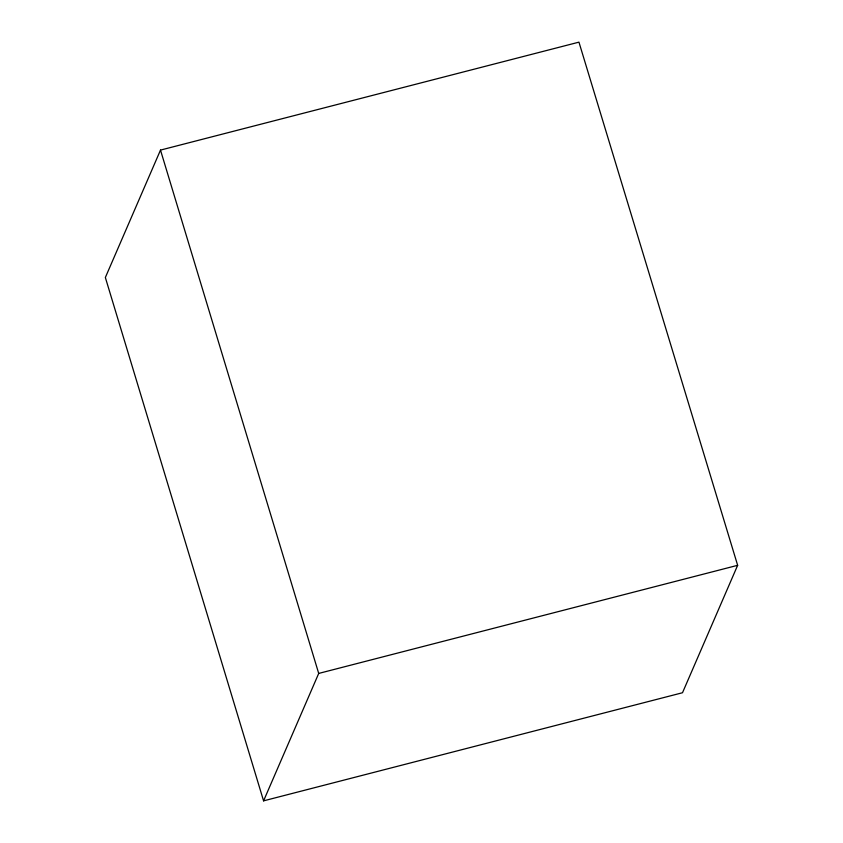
<?xml version="1.0" encoding="UTF-8"?>
<svg xmlns="http://www.w3.org/2000/svg" width="843" height="843" viewBox="0 0 843 843"><rect width="100%" height="100%" fill="white"/><g stroke="black" fill="none" stroke-linecap="round" stroke-linejoin="round"><path stroke-width="1.26" d="M160.497 150.096L105.354 277.505L263.574 800.85L682.503 692.735L737.646 565.316L578.951 42.15L160.497 150.096L318.707 673.431L263.574 800.85M318.707 673.431L737.646 565.316"/></g></svg>
